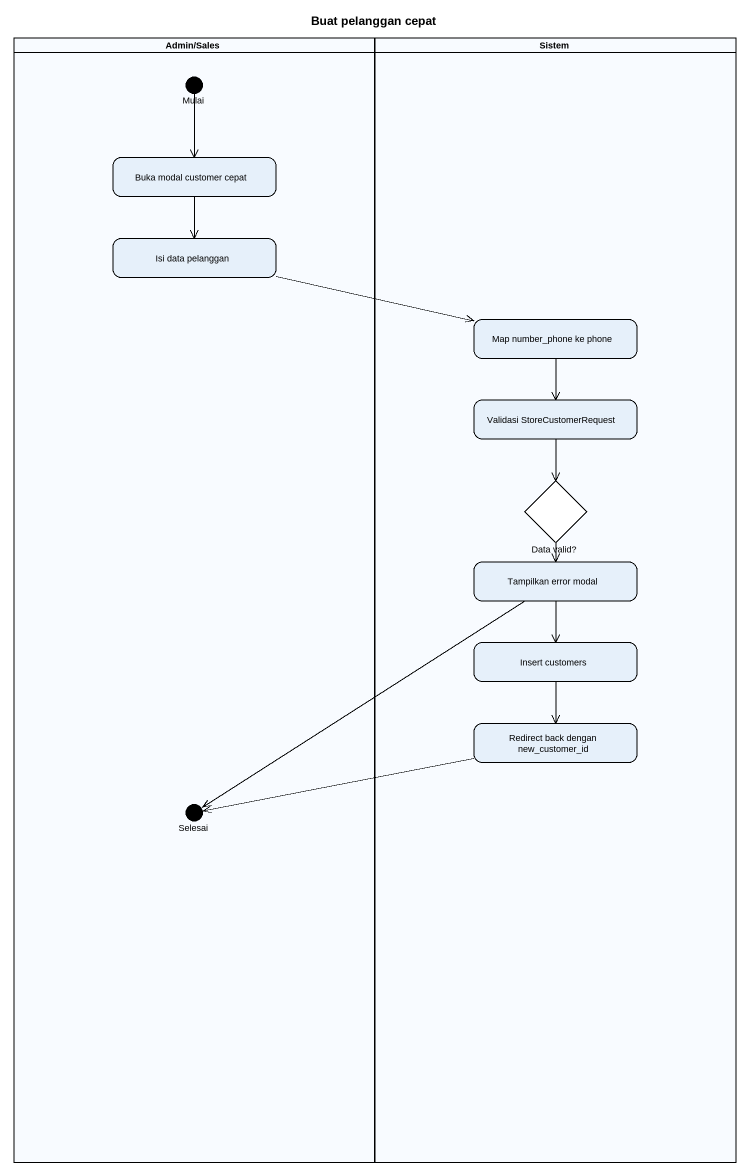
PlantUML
@startuml
title Buat pelanggan cepat
hide empty description
state "Admin/Sales" as Admin_Sales <<partition>> {
  state Mulai <<choice>>
  state "Buka modal customer cepat" as Buka_modal_customer_cepat
  state "Isi data pelanggan" as Isi_data_pelanggan
  state Selesai <<choice>>
}
state Sistem <<partition>> {
  state "Map number_phone ke phone" as Map_number_phone_ke_phone
  state "Validasi StoreCustomerRequest" as Validasi
  state "Data valid?" as Data_valid <<choice>>
  state "Tampilkan error modal" as Tampilkan_error_modal
  state "Insert customers" as Insert_customers
  state "Redirect back dengan new_customer_id" as Redirect_back_dengan_new
}
Mulai --> Buka_modal_customer_cepat
Buka_modal_customer_cepat --> Isi_data_pelanggan
Isi_data_pelanggan -right-> Map_number_phone_ke_phone
Map_number_phone_ke_phone --> Validasi
Validasi --> Data_valid
Data_valid --> Tampilkan_error_modal
Data_valid --> Insert_customers
Tampilkan_error_modal --> Insert_customers
Tampilkan_error_modal --> Selesai
Insert_customers --> Redirect_back_dengan_new
Redirect_back_dengan_new -left-> Selesai
@enduml
